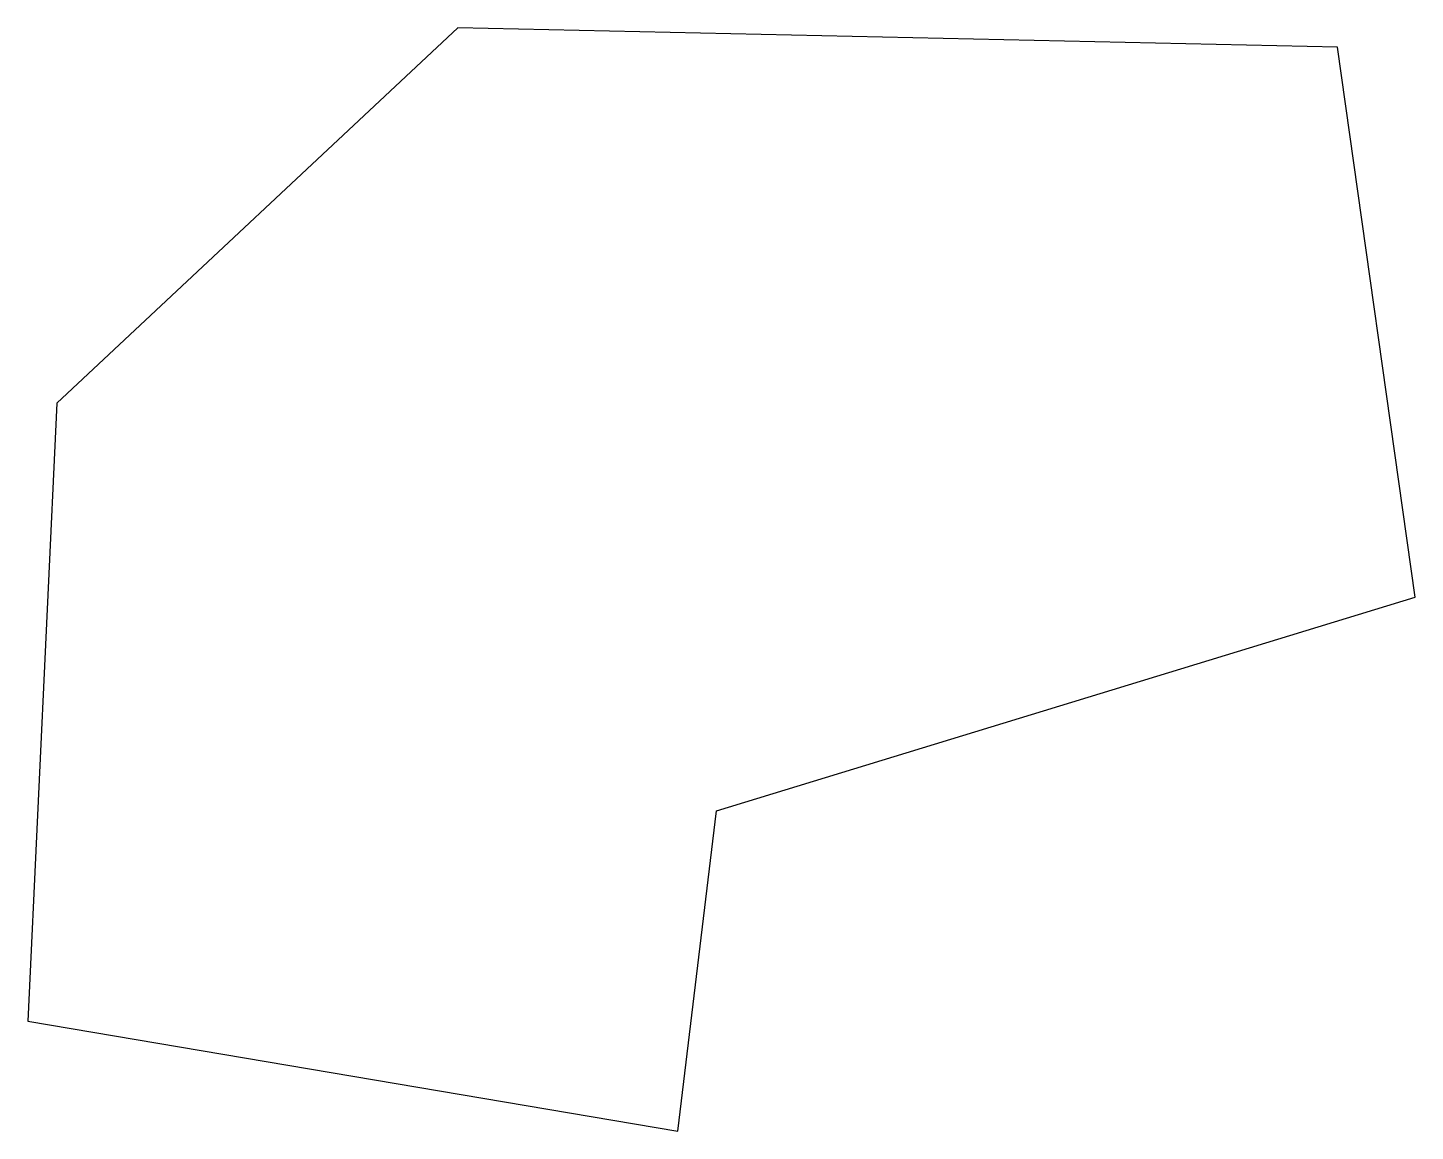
# Model space of a CAD drawing. Header units: metres. Extents: x -341 to 441, y -227 to 395.
import ezdxf

# ---------------------------------------------------------------- set-up
doc = ezdxf.new("R2010")
doc.units = ezdxf.units.M
doc.layers.add('Default', color=18, linetype='Continuous', true_color=0x000000)

msp = doc.modelspace()

# ---------------------------------------------------------------- linework, layer by layer
at = {"layer": 'Default'}
msp.add_lwpolyline([(-98.65, 395.16), (-324.93, 183.48), (-341.35, -165.06), (25.43, -227.1), (47.33, -46.45), (441.49, 73.99), (397.69, 384.21)], close=True, dxfattribs=at)

doc.saveas('drawing.dxf')
